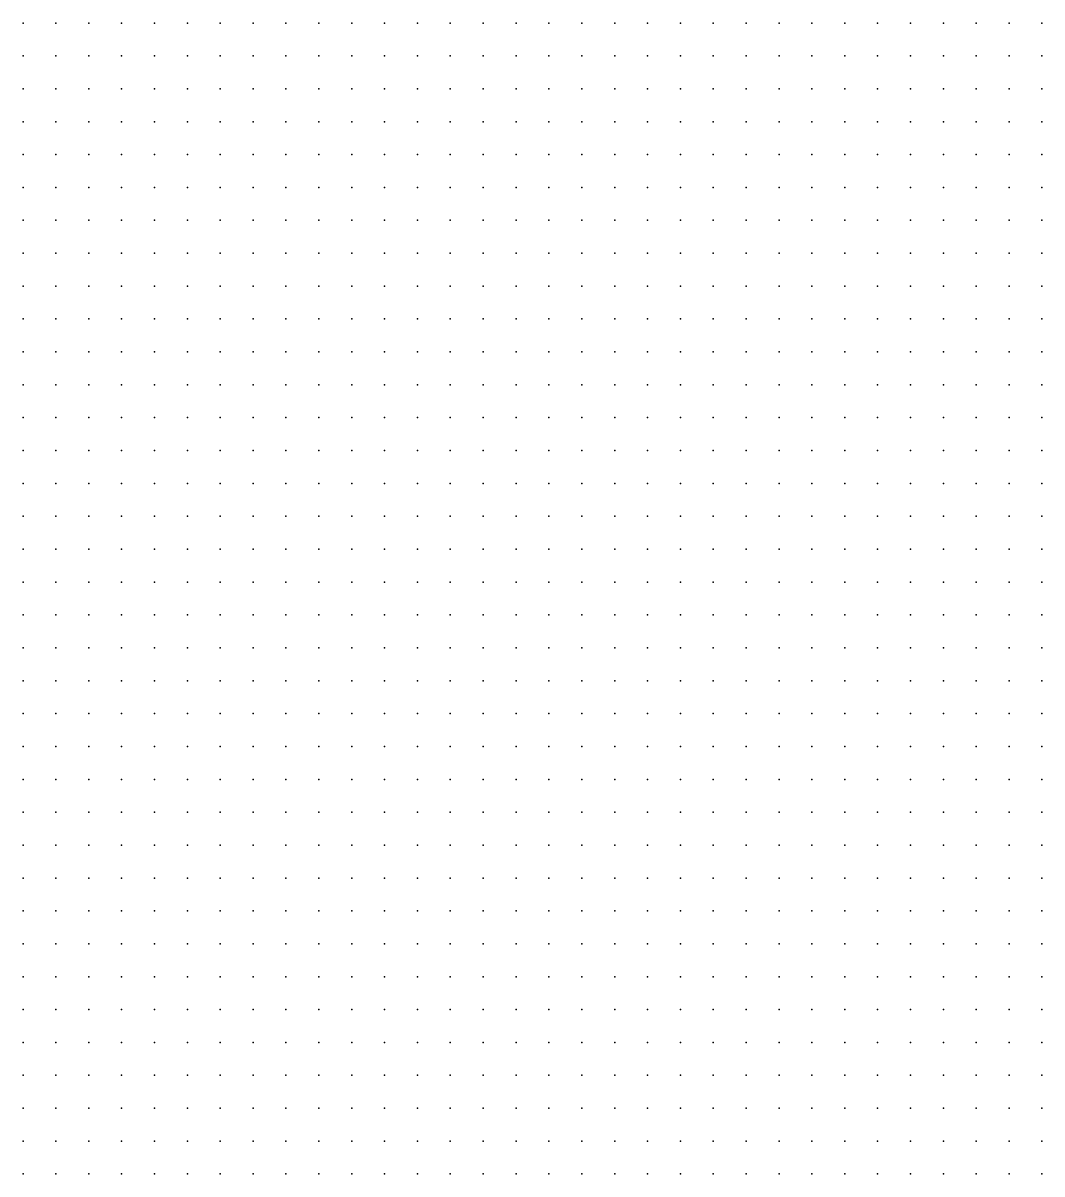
# Model space of a CAD drawing. Header units: metres. Extents: x 287878 to 288137, y 62805 to 63074.
# Drawn here: x 287943 to 287974, y 62840 to 62875 of the extents above; entities that cross this region are included whole.
import ezdxf

# ---------------------------------------------------------------- set-up
doc = ezdxf.new("R2010")
doc.units = ezdxf.units.M
doc.layers.add('SURVEY_INTERP', color=8, linetype='Continuous')

msp = doc.modelspace()

# ---------------------------------------------------------------- linework, layer by layer
at = {"layer": 'SURVEY_INTERP'}
for p in [(287943, 62875, 118.307), (287944, 62875, 118.292), (287945, 62875, 118.276), (287946, 62875, 118.261), (287947, 62875, 118.245), (287948, 62875, 118.23), (287949, 62875, 118.214), (287950, 62875, 118.198), (287951, 62875, 118.182), (287952, 62875, 118.166), (287953, 62875, 118.15), (287954, 62875, 118.134), (287955, 62875, 118.118), (287956, 62875, 118.102), (287957, 62875, 118.086), (287958, 62875, 118.07), (287959, 62875, 118.053), (287960, 62875, 118.037), (287961, 62875, 118.021), (287962, 62875, 118.005), (287963, 62875, 117.989), (287964, 62875, 117.972), (287965, 62875, 117.956), (287966, 62875, 117.94), (287967, 62875, 117.924), (287968, 62875, 117.908), (287969, 62875, 117.892), (287970, 62875, 117.876), (287971, 62875, 117.861), (287972, 62875, 117.845), (287973, 62875, 117.83), (287974, 62875, 117.814), (287943, 62874, 118.284), (287944, 62874, 118.269), (287945, 62874, 118.253), (287946, 62874, 118.238), (287947, 62874, 118.222), (287948, 62874, 118.206), (287949, 62874, 118.191), (287950, 62874, 118.175), (287951, 62874, 118.159), (287952, 62874, 118.143), (287953, 62874, 118.127), (287954, 62874, 118.111), (287955, 62874, 118.095), (287956, 62874, 118.078), (287957, 62874, 118.062), (287958, 62874, 118.046), (287959, 62874, 118.03), (287960, 62874, 118.013), (287961, 62874, 117.997), (287962, 62874, 117.981), (287963, 62874, 117.965), (287964, 62874, 117.948), (287965, 62874, 117.932), (287966, 62874, 117.916), (287967, 62874, 117.9), (287968, 62874, 117.884), (287969, 62874, 117.868), (287970, 62874, 117.852), (287971, 62874, 117.836), (287972, 62874, 117.821), (287973, 62874, 117.805), (287974, 62874, 117.79), (287943, 62873, 118.261), (287944, 62873, 118.246), (287945, 62873, 118.23), (287946, 62873, 118.215), (287947, 62873, 118.199), (287948, 62873, 118.183), (287949, 62873, 118.168), (287950, 62873, 118.152), (287951, 62873, 118.136), (287952, 62873, 118.12), (287953, 62873, 118.104), (287954, 62873, 118.087), (287955, 62873, 118.071), (287956, 62873, 118.055), (287957, 62873, 118.039), (287958, 62873, 118.023), (287959, 62873, 118.006), (287960, 62873, 117.99), (287961, 62873, 117.974), (287962, 62873, 117.957), (287963, 62873, 117.941), (287964, 62873, 117.925), (287965, 62873, 117.908), (287966, 62873, 117.892), (287967, 62873, 117.876), (287968, 62873, 117.86), (287969, 62873, 117.844), (287970, 62873, 117.828), (287971, 62873, 117.812), (287972, 62873, 117.796), (287973, 62873, 117.781), (287974, 62873, 117.765), (287943, 62872, 118.239), (287944, 62872, 118.223), (287945, 62872, 118.208), (287946, 62872, 118.192), (287947, 62872, 118.176), (287948, 62872, 118.161), (287949, 62872, 118.145), (287950, 62872, 118.129), (287951, 62872, 118.113), (287952, 62872, 118.097), (287953, 62872, 118.081), (287954, 62872, 118.064), (287955, 62872, 118.048), (287956, 62872, 118.032), (287957, 62872, 118.016), (287958, 62872, 117.999), (287959, 62872, 117.983), (287960, 62872, 117.967), (287961, 62872, 117.95), (287962, 62872, 117.934), (287963, 62872, 117.918), (287964, 62872, 117.901), (287965, 62872, 117.885), (287966, 62872, 117.869), (287967, 62872, 117.852), (287968, 62872, 117.836), (287969, 62872, 117.82), (287970, 62872, 117.804), (287971, 62872, 117.788), (287972, 62872, 117.772), (287973, 62872, 117.756), (287974, 62872, 117.741), (287943, 62871, 118.216), (287944, 62871, 118.201), (287945, 62871, 118.185), (287946, 62871, 118.17), (287947, 62871, 118.154), (287948, 62871, 118.138), (287949, 62871, 118.122), (287950, 62871, 118.106), (287951, 62871, 118.09), (287952, 62871, 118.074), (287953, 62871, 118.058), (287954, 62871, 118.042), (287955, 62871, 118.025), (287956, 62871, 118.009), (287957, 62871, 117.993), (287958, 62871, 117.976), (287959, 62871, 117.96), (287960, 62871, 117.943), (287961, 62871, 117.927), (287962, 62871, 117.911), (287963, 62871, 117.894), (287964, 62871, 117.878), (287965, 62871, 117.861), (287966, 62871, 117.845), (287967, 62871, 117.829), (287968, 62871, 117.812), (287969, 62871, 117.796), (287970, 62871, 117.78), (287971, 62871, 117.764), (287972, 62871, 117.748), (287973, 62871, 117.732), (287974, 62871, 117.717), (287943, 62870, 118.194), (287944, 62870, 118.179), (287945, 62870, 118.163), (287946, 62870, 118.147), (287947, 62870, 118.131), (287948, 62870, 118.116), (287949, 62870, 118.1), (287950, 62870, 118.084), (287951, 62870, 118.067), (287952, 62870, 118.051), (287953, 62870, 118.035), (287954, 62870, 118.019), (287955, 62870, 118.003), (287956, 62870, 117.986), (287957, 62870, 117.97), (287958, 62870, 117.953), (287959, 62870, 117.937), (287960, 62870, 117.92), (287961, 62870, 117.904), (287962, 62870, 117.887), (287963, 62870, 117.871), (287964, 62870, 117.855), (287965, 62870, 117.838), (287966, 62870, 117.822), (287967, 62870, 117.805), (287968, 62870, 117.789), (287969, 62870, 117.773), (287970, 62870, 117.756), (287971, 62870, 117.74), (287972, 62870, 117.724), (287973, 62870, 117.708), (287974, 62870, 117.692), (287943, 62869, 118.172), (287944, 62869, 118.157), (287945, 62869, 118.141), (287946, 62869, 118.125), (287947, 62869, 118.109), (287948, 62869, 118.093), (287949, 62869, 118.077), (287950, 62869, 118.061), (287951, 62869, 118.045), (287952, 62869, 118.029), (287953, 62869, 118.013), (287954, 62869, 117.996), (287955, 62869, 117.98), (287956, 62869, 117.964), (287957, 62869, 117.947), (287958, 62869, 117.931), (287959, 62869, 117.914), (287960, 62869, 117.898), (287961, 62869, 117.881), (287962, 62869, 117.865), (287963, 62869, 117.848), (287964, 62869, 117.831), (287965, 62869, 117.815), (287966, 62869, 117.798), (287967, 62869, 117.782), (287968, 62869, 117.766), (287969, 62869, 117.749), (287970, 62869, 117.733), (287971, 62869, 117.717), (287972, 62869, 117.701), (287973, 62869, 117.684), (287974, 62869, 117.669), (287943, 62868, 118.15), (287944, 62868, 118.135), (287945, 62868, 118.119), (287946, 62868, 118.103), (287947, 62868, 118.087), (287948, 62868, 118.071), (287949, 62868, 118.055), (287950, 62868, 118.039), (287951, 62868, 118.023), (287952, 62868, 118.007), (287953, 62868, 117.991), (287954, 62868, 117.974), (287955, 62868, 117.958), (287956, 62868, 117.941), (287957, 62868, 117.925), (287958, 62868, 117.908), (287959, 62868, 117.892), (287960, 62868, 117.875), (287961, 62868, 117.858), (287962, 62868, 117.842), (287963, 62868, 117.825), (287964, 62868, 117.809), (287965, 62868, 117.792), (287966, 62868, 117.775), (287967, 62868, 117.759), (287968, 62868, 117.742), (287969, 62868, 117.726), (287970, 62868, 117.71), (287971, 62868, 117.693), (287972, 62868, 117.677), (287973, 62868, 117.661), (287974, 62868, 117.645), (287943, 62867, 118.129), (287944, 62867, 118.113), (287945, 62867, 118.097), (287946, 62867, 118.082), (287947, 62867, 118.066), (287948, 62867, 118.05), (287949, 62867, 118.034), (287950, 62867, 118.017), (287951, 62867, 118.001), (287952, 62867, 117.985), (287953, 62867, 117.969), (287954, 62867, 117.952), (287955, 62867, 117.936), (287956, 62867, 117.919), (287957, 62867, 117.903), (287958, 62867, 117.886), (287959, 62867, 117.869), (287960, 62867, 117.853), (287961, 62867, 117.836), (287962, 62867, 117.819), (287963, 62867, 117.803), (287964, 62867, 117.786), (287965, 62867, 117.769), (287966, 62867, 117.753), (287967, 62867, 117.736), (287968, 62867, 117.719), (287969, 62867, 117.703), (287970, 62867, 117.686), (287971, 62867, 117.67), (287972, 62867, 117.653), (287973, 62867, 117.637), (287974, 62867, 117.621), (287943, 62866, 118.107), (287944, 62866, 118.092), (287945, 62866, 118.076), (287946, 62866, 118.06), (287947, 62866, 118.044), (287948, 62866, 118.028), (287949, 62866, 118.012), (287950, 62866, 117.996), (287951, 62866, 117.979), (287952, 62866, 117.963), (287953, 62866, 117.947), (287954, 62866, 117.93), (287955, 62866, 117.914), (287956, 62866, 117.897), (287957, 62866, 117.88), (287958, 62866, 117.864), (287959, 62866, 117.847), (287960, 62866, 117.83), (287961, 62866, 117.814), (287962, 62866, 117.797), (287963, 62866, 117.78), (287964, 62866, 117.763), (287965, 62866, 117.747), (287966, 62866, 117.73), (287967, 62866, 117.713), (287968, 62866, 117.696), (287969, 62866, 117.68), (287970, 62866, 117.663), (287971, 62866, 117.647), (287972, 62866, 117.63), (287973, 62866, 117.614), (287974, 62866, 117.597), (287943, 62865, 118.086), (287944, 62865, 118.071), (287945, 62865, 118.055), (287946, 62865, 118.039), (287947, 62865, 118.023), (287948, 62865, 118.007), (287949, 62865, 117.991), (287950, 62865, 117.974), (287951, 62865, 117.958), (287952, 62865, 117.942), (287953, 62865, 117.925), (287954, 62865, 117.909), (287955, 62865, 117.892), (287956, 62865, 117.875), (287957, 62865, 117.859), (287958, 62865, 117.842), (287959, 62865, 117.825), (287960, 62865, 117.808), (287961, 62865, 117.792), (287962, 62865, 117.775), (287963, 62865, 117.758), (287964, 62865, 117.741), (287965, 62865, 117.724), (287966, 62865, 117.707), (287967, 62865, 117.691), (287968, 62865, 117.674), (287969, 62865, 117.657), (287970, 62865, 117.64), (287971, 62865, 117.624), (287972, 62865, 117.607), (287973, 62865, 117.59), (287974, 62865, 117.574), (287943, 62864, 118.065), (287944, 62864, 118.05), (287945, 62864, 118.034), (287946, 62864, 118.018), (287947, 62864, 118.002), (287948, 62864, 117.986), (287949, 62864, 117.969), (287950, 62864, 117.953), (287951, 62864, 117.937), (287952, 62864, 117.92), (287953, 62864, 117.904), (287954, 62864, 117.887), (287955, 62864, 117.87), (287956, 62864, 117.854), (287957, 62864, 117.837), (287958, 62864, 117.82), (287959, 62864, 117.803), (287960, 62864, 117.787), (287961, 62864, 117.77), (287962, 62864, 117.753), (287963, 62864, 117.736), (287964, 62864, 117.719), (287965, 62864, 117.702), (287966, 62864, 117.685), (287967, 62864, 117.668), (287968, 62864, 117.651), (287969, 62864, 117.634), (287970, 62864, 117.617), (287971, 62864, 117.601), (287972, 62864, 117.584), (287973, 62864, 117.567), (287974, 62864, 117.551), (287943, 62863, 118.045), (287944, 62863, 118.029), (287945, 62863, 118.013), (287946, 62863, 117.997), (287947, 62863, 117.981), (287948, 62863, 117.965), (287949, 62863, 117.948), (287950, 62863, 117.932), (287951, 62863, 117.916), (287952, 62863, 117.899), (287953, 62863, 117.883), (287954, 62863, 117.866), (287955, 62863, 117.849), (287956, 62863, 117.832), (287957, 62863, 117.816), (287958, 62863, 117.799), (287959, 62863, 117.782), (287960, 62863, 117.765), (287961, 62863, 117.748), (287962, 62863, 117.731), (287963, 62863, 117.714), (287964, 62863, 117.697), (287965, 62863, 117.68), (287966, 62863, 117.663), (287967, 62863, 117.646), (287968, 62863, 117.629), (287969, 62863, 117.612), (287970, 62863, 117.595), (287971, 62863, 117.578), (287972, 62863, 117.561), (287973, 62863, 117.544), (287974, 62863, 117.528), (287943, 62862, 118.024), (287944, 62862, 118.008), (287945, 62862, 117.992), (287946, 62862, 117.976), (287947, 62862, 117.96), (287948, 62862, 117.944), (287949, 62862, 117.928), (287950, 62862, 117.911), (287951, 62862, 117.895), (287952, 62862, 117.878), (287953, 62862, 117.862), (287954, 62862, 117.845), (287955, 62862, 117.828), (287956, 62862, 117.811), (287957, 62862, 117.794), (287958, 62862, 117.777), (287959, 62862, 117.76), (287960, 62862, 117.743), (287961, 62862, 117.726), (287962, 62862, 117.709), (287963, 62862, 117.692), (287964, 62862, 117.675), (287965, 62862, 117.658), (287966, 62862, 117.641), (287967, 62862, 117.624), (287968, 62862, 117.607), (287969, 62862, 117.589), (287970, 62862, 117.572), (287971, 62862, 117.555), (287972, 62862, 117.538), (287973, 62862, 117.521), (287974, 62862, 117.505), (287943, 62861, 118.004), (287944, 62861, 117.988), (287945, 62861, 117.972), (287946, 62861, 117.956), (287947, 62861, 117.94), (287948, 62861, 117.923), (287949, 62861, 117.907), (287950, 62861, 117.891), (287951, 62861, 117.874), (287952, 62861, 117.857), (287953, 62861, 117.841), (287954, 62861, 117.824), (287955, 62861, 117.807), (287956, 62861, 117.79), (287957, 62861, 117.773), (287958, 62861, 117.756), (287959, 62861, 117.739), (287960, 62861, 117.722), (287961, 62861, 117.705), (287962, 62861, 117.688), (287963, 62861, 117.671), (287964, 62861, 117.653), (287965, 62861, 117.636), (287966, 62861, 117.619), (287967, 62861, 117.602), (287968, 62861, 117.584), (287969, 62861, 117.567), (287970, 62861, 117.55), (287971, 62861, 117.533), (287972, 62861, 117.516), (287973, 62861, 117.499), (287974, 62861, 117.482), (287943, 62860, 117.984), (287944, 62860, 117.968), (287945, 62860, 117.952), (287946, 62860, 117.936), (287947, 62860, 117.919), (287948, 62860, 117.903), (287949, 62860, 117.887), (287950, 62860, 117.87), (287951, 62860, 117.854), (287952, 62860, 117.837), (287953, 62860, 117.82), (287954, 62860, 117.803), (287955, 62860, 117.786), (287956, 62860, 117.769), (287957, 62860, 117.752), (287958, 62860, 117.735), (287959, 62860, 117.718), (287960, 62860, 117.701), (287961, 62860, 117.684), (287962, 62860, 117.667), (287963, 62860, 117.649), (287964, 62860, 117.632), (287965, 62860, 117.615), (287966, 62860, 117.597), (287967, 62860, 117.58), (287968, 62860, 117.563), (287969, 62860, 117.545), (287970, 62860, 117.528), (287971, 62860, 117.511), (287972, 62860, 117.493), (287973, 62860, 117.476), (287974, 62860, 117.459), (287943, 62859, 117.964), (287944, 62859, 117.948), (287945, 62859, 117.932), (287946, 62859, 117.916), (287947, 62859, 117.899), (287948, 62859, 117.883), (287949, 62859, 117.867), (287950, 62859, 117.85), (287951, 62859, 117.833), (287952, 62859, 117.817), (287953, 62859, 117.8), (287954, 62859, 117.783), (287955, 62859, 117.766), (287956, 62859, 117.749), (287957, 62859, 117.732), (287958, 62859, 117.715), (287959, 62859, 117.697), (287960, 62859, 117.68), (287961, 62859, 117.663), (287962, 62859, 117.645), (287963, 62859, 117.628), (287964, 62859, 117.611), (287965, 62859, 117.593), (287966, 62859, 117.576), (287967, 62859, 117.558), (287968, 62859, 117.541), (287969, 62859, 117.523), (287970, 62859, 117.506), (287971, 62859, 117.489), (287972, 62859, 117.471), (287973, 62859, 117.454), (287974, 62859, 117.436), (287943, 62858, 117.944), (287944, 62858, 117.928), (287945, 62858, 117.912), (287946, 62858, 117.896), (287947, 62858, 117.88), (287948, 62858, 117.863), (287949, 62858, 117.847), (287950, 62858, 117.83), (287951, 62858, 117.813), (287952, 62858, 117.796), (287953, 62858, 117.78), (287954, 62858, 117.763), (287955, 62858, 117.746), (287956, 62858, 117.728), (287957, 62858, 117.711), (287958, 62858, 117.694), (287959, 62858, 117.677), (287960, 62858, 117.659), (287961, 62858, 117.642), (287962, 62858, 117.625), (287963, 62858, 117.607), (287964, 62858, 117.59), (287965, 62858, 117.572), (287966, 62858, 117.554), (287967, 62858, 117.537), (287968, 62858, 117.519), (287969, 62858, 117.502), (287970, 62858, 117.484), (287971, 62858, 117.467), (287972, 62858, 117.449), (287973, 62858, 117.432), (287974, 62858, 117.414), (287943, 62857, 117.925), (287944, 62857, 117.909), (287945, 62857, 117.893), (287946, 62857, 117.876), (287947, 62857, 117.86), (287948, 62857, 117.843), (287949, 62857, 117.827), (287950, 62857, 117.81), (287951, 62857, 117.793), (287952, 62857, 117.776), (287953, 62857, 117.76), (287954, 62857, 117.743), (287955, 62857, 117.725), (287956, 62857, 117.708), (287957, 62857, 117.691), (287958, 62857, 117.674), (287959, 62857, 117.656), (287960, 62857, 117.639), (287961, 62857, 117.621), (287962, 62857, 117.604), (287963, 62857, 117.586), (287964, 62857, 117.569), (287965, 62857, 117.551), (287966, 62857, 117.533), (287967, 62857, 117.516), (287968, 62857, 117.498), (287969, 62857, 117.48), (287970, 62857, 117.463), (287971, 62857, 117.445), (287972, 62857, 117.427), (287973, 62857, 117.409), (287974, 62857, 117.392), (287943, 62856, 117.906), (287944, 62856, 117.89), (287945, 62856, 117.873), (287946, 62856, 117.857), (287947, 62856, 117.841), (287948, 62856, 117.824), (287949, 62856, 117.807), (287950, 62856, 117.791), (287951, 62856, 117.774), (287952, 62856, 117.757), (287953, 62856, 117.74), (287954, 62856, 117.723), (287955, 62856, 117.705), (287956, 62856, 117.688), (287957, 62856, 117.671), (287958, 62856, 117.654), (287959, 62856, 117.636), (287960, 62856, 117.619), (287961, 62856, 117.601), (287962, 62856, 117.583), (287963, 62856, 117.566), (287964, 62856, 117.548), (287965, 62856, 117.53), (287966, 62856, 117.512), (287967, 62856, 117.495), (287968, 62856, 117.477), (287969, 62856, 117.459), (287970, 62856, 117.441), (287971, 62856, 117.423), (287972, 62856, 117.405), (287973, 62856, 117.388), (287974, 62856, 117.37), (287943, 62855, 117.887), (287944, 62855, 117.87), (287945, 62855, 117.854), (287946, 62855, 117.838), (287947, 62855, 117.821), (287948, 62855, 117.805), (287949, 62855, 117.788), (287950, 62855, 117.771), (287951, 62855, 117.754), (287952, 62855, 117.737), (287953, 62855, 117.72), (287954, 62855, 117.703), (287955, 62855, 117.686), (287956, 62855, 117.668), (287957, 62855, 117.651), (287958, 62855, 117.634), (287959, 62855, 117.616), (287960, 62855, 117.598), (287961, 62855, 117.581), (287962, 62855, 117.563), (287963, 62855, 117.545), (287964, 62855, 117.527), (287965, 62855, 117.51), (287966, 62855, 117.492), (287967, 62855, 117.474), (287968, 62855, 117.456), (287969, 62855, 117.438), (287970, 62855, 117.42), (287971, 62855, 117.402), (287972, 62855, 117.384), (287973, 62855, 117.366), (287974, 62855, 117.348), (287943, 62854, 117.868), (287944, 62854, 117.852), (287945, 62854, 117.835), (287946, 62854, 117.819), (287947, 62854, 117.802), (287948, 62854, 117.786), (287949, 62854, 117.769), (287950, 62854, 117.752), (287951, 62854, 117.735), (287952, 62854, 117.718), (287953, 62854, 117.701), (287954, 62854, 117.684), (287955, 62854, 117.666), (287956, 62854, 117.649), (287957, 62854, 117.631), (287958, 62854, 117.614), (287959, 62854, 117.596), (287960, 62854, 117.579), (287961, 62854, 117.561), (287962, 62854, 117.543), (287963, 62854, 117.525), (287964, 62854, 117.507), (287965, 62854, 117.489), (287966, 62854, 117.471), (287967, 62854, 117.453), (287968, 62854, 117.435), (287969, 62854, 117.417), (287970, 62854, 117.399), (287971, 62854, 117.381), (287972, 62854, 117.362), (287973, 62854, 117.344), (287974, 62854, 117.326), (287943, 62853, 117.849), (287944, 62853, 117.833), (287945, 62853, 117.817), (287946, 62853, 117.8), (287947, 62853, 117.783), (287948, 62853, 117.767), (287949, 62853, 117.75), (287950, 62853, 117.733), (287951, 62853, 117.716), (287952, 62853, 117.699), (287953, 62853, 117.682), (287954, 62853, 117.664), (287955, 62853, 117.647), (287956, 62853, 117.63), (287957, 62853, 117.612), (287958, 62853, 117.594), (287959, 62853, 117.577), (287960, 62853, 117.559), (287961, 62853, 117.541), (287962, 62853, 117.523), (287963, 62853, 117.505), (287964, 62853, 117.487), (287965, 62853, 117.469), (287966, 62853, 117.451), (287967, 62853, 117.433), (287968, 62853, 117.414), (287969, 62853, 117.396), (287970, 62853, 117.378), (287971, 62853, 117.36), (287972, 62853, 117.341), (287973, 62853, 117.323), (287974, 62853, 117.305), (287943, 62852, 117.831), (287944, 62852, 117.815), (287945, 62852, 117.798), (287946, 62852, 117.782), (287947, 62852, 117.765), (287948, 62852, 117.748), (287949, 62852, 117.731), (287950, 62852, 117.714), (287951, 62852, 117.697), (287952, 62852, 117.68), (287953, 62852, 117.663), (287954, 62852, 117.645), (287955, 62852, 117.628), (287956, 62852, 117.61), (287957, 62852, 117.593), (287958, 62852, 117.575), (287959, 62852, 117.557), (287960, 62852, 117.539), (287961, 62852, 117.521), (287962, 62852, 117.503), (287963, 62852, 117.485), (287964, 62852, 117.467), (287965, 62852, 117.449), (287966, 62852, 117.431), (287967, 62852, 117.412), (287968, 62852, 117.394), (287969, 62852, 117.376), (287970, 62852, 117.357), (287971, 62852, 117.339), (287972, 62852, 117.32), (287973, 62852, 117.302), (287974, 62852, 117.283), (287943, 62851, 117.813), (287944, 62851, 117.796), (287945, 62851, 117.78), (287946, 62851, 117.763), (287947, 62851, 117.746), (287948, 62851, 117.73), (287949, 62851, 117.713), (287950, 62851, 117.696), (287951, 62851, 117.679), (287952, 62851, 117.661), (287953, 62851, 117.644), (287954, 62851, 117.627), (287955, 62851, 117.609), (287956, 62851, 117.591), (287957, 62851, 117.574), (287958, 62851, 117.556), (287959, 62851, 117.538), (287960, 62851, 117.52), (287961, 62851, 117.502), (287962, 62851, 117.484), (287963, 62851, 117.466), (287964, 62851, 117.447), (287965, 62851, 117.429), (287966, 62851, 117.411), (287967, 62851, 117.392), (287968, 62851, 117.374), (287969, 62851, 117.355), (287970, 62851, 117.337), (287971, 62851, 117.318), (287972, 62851, 117.299), (287973, 62851, 117.281), (287974, 62851, 117.262), (287943, 62850, 117.795), (287944, 62850, 117.778), (287945, 62850, 117.762), (287946, 62850, 117.745), (287947, 62850, 117.728), (287948, 62850, 117.711), (287949, 62850, 117.694), (287950, 62850, 117.677), (287951, 62850, 117.66), (287952, 62850, 117.643), (287953, 62850, 117.625), (287954, 62850, 117.608), (287955, 62850, 117.59), (287956, 62850, 117.573), (287957, 62850, 117.555), (287958, 62850, 117.537), (287959, 62850, 117.519), (287960, 62850, 117.501), (287961, 62850, 117.483), (287962, 62850, 117.465), (287963, 62850, 117.446), (287964, 62850, 117.428), (287965, 62850, 117.41), (287966, 62850, 117.391), (287967, 62850, 117.372), (287968, 62850, 117.354), (287969, 62850, 117.335), (287970, 62850, 117.316), (287971, 62850, 117.298), (287972, 62850, 117.279), (287973, 62850, 117.26), (287974, 62850, 117.241), (287943, 62849, 117.777), (287944, 62849, 117.76), (287945, 62849, 117.744), (287946, 62849, 117.727), (287947, 62849, 117.71), (287948, 62849, 117.693), (287949, 62849, 117.676), (287950, 62849, 117.659), (287951, 62849, 117.642), (287952, 62849, 117.625), (287953, 62849, 117.607), (287954, 62849, 117.59), (287955, 62849, 117.572), (287956, 62849, 117.554), (287957, 62849, 117.536), (287958, 62849, 117.518), (287959, 62849, 117.5), (287960, 62849, 117.482), (287961, 62849, 117.464), (287962, 62849, 117.446), (287963, 62849, 117.427), (287964, 62849, 117.409), (287965, 62849, 117.39), (287966, 62849, 117.372), (287967, 62849, 117.353), (287968, 62849, 117.334), (287969, 62849, 117.315), (287970, 62849, 117.296), (287971, 62849, 117.277), (287972, 62849, 117.259), (287973, 62849, 117.24), (287974, 62849, 117.22), (287943, 62848, 117.759), (287944, 62848, 117.743), (287945, 62848, 117.726), (287946, 62848, 117.709), (287947, 62848, 117.693), (287948, 62848, 117.676), (287949, 62848, 117.658), (287950, 62848, 117.641), (287951, 62848, 117.624), (287952, 62848, 117.607), (287953, 62848, 117.589), (287954, 62848, 117.571), (287955, 62848, 117.554), (287956, 62848, 117.536), (287957, 62848, 117.518), (287958, 62848, 117.5), (287959, 62848, 117.482), (287960, 62848, 117.463), (287961, 62848, 117.445), (287962, 62848, 117.427), (287963, 62848, 117.408), (287964, 62848, 117.39), (287965, 62848, 117.371), (287966, 62848, 117.352), (287967, 62848, 117.333), (287968, 62848, 117.315), (287969, 62848, 117.296), (287970, 62848, 117.277), (287971, 62848, 117.257), (287972, 62848, 117.238), (287973, 62848, 117.219), (287974, 62848, 117.2), (287943, 62847, 117.742), (287944, 62847, 117.725), (287945, 62847, 117.709), (287946, 62847, 117.692), (287947, 62847, 117.675), (287948, 62847, 117.658), (287949, 62847, 117.641), (287950, 62847, 117.624), (287951, 62847, 117.606), (287952, 62847, 117.589), (287953, 62847, 117.571), (287954, 62847, 117.553), (287955, 62847, 117.536), (287956, 62847, 117.518), (287957, 62847, 117.5), (287958, 62847, 117.482), (287959, 62847, 117.463), (287960, 62847, 117.445), (287961, 62847, 117.427), (287962, 62847, 117.408), (287963, 62847, 117.389), (287964, 62847, 117.371), (287965, 62847, 117.352), (287966, 62847, 117.333), (287967, 62847, 117.314), (287968, 62847, 117.295), (287969, 62847, 117.276), (287970, 62847, 117.257), (287971, 62847, 117.238), (287972, 62847, 117.218), (287973, 62847, 117.199), (287974, 62847, 117.18), (287943, 62846, 117.725), (287944, 62846, 117.708), (287945, 62846, 117.692), (287946, 62846, 117.675), (287947, 62846, 117.658), (287948, 62846, 117.641), (287949, 62846, 117.623), (287950, 62846, 117.606), (287951, 62846, 117.589), (287952, 62846, 117.571), (287953, 62846, 117.553), (287954, 62846, 117.536), (287955, 62846, 117.518), (287956, 62846, 117.5), (287957, 62846, 117.482), (287958, 62846, 117.463), (287959, 62846, 117.445), (287960, 62846, 117.427), (287961, 62846, 117.408), (287962, 62846, 117.39), (287963, 62846, 117.371), (287964, 62846, 117.352), (287965, 62846, 117.333), (287966, 62846, 117.314), (287967, 62846, 117.295), (287968, 62846, 117.276), (287969, 62846, 117.257), (287970, 62846, 117.238), (287971, 62846, 117.218), (287972, 62846, 117.199), (287973, 62846, 117.179), (287974, 62846, 117.16), (287943, 62845, 117.708), (287944, 62845, 117.691), (287945, 62845, 117.674), (287946, 62845, 117.658), (287947, 62845, 117.641), (287948, 62845, 117.623), (287949, 62845, 117.606), (287950, 62845, 117.589), (287951, 62845, 117.571), (287952, 62845, 117.554), (287953, 62845, 117.536), (287954, 62845, 117.518), (287955, 62845, 117.5), (287956, 62845, 117.482), (287957, 62845, 117.464), (287958, 62845, 117.446), (287959, 62845, 117.427), (287960, 62845, 117.409), (287961, 62845, 117.39), (287962, 62845, 117.371), (287963, 62845, 117.353), (287964, 62845, 117.334), (287965, 62845, 117.315), (287966, 62845, 117.296), (287967, 62845, 117.276), (287968, 62845, 117.257), (287969, 62845, 117.238), (287970, 62845, 117.218), (287971, 62845, 117.199), (287972, 62845, 117.179), (287973, 62845, 117.16), (287974, 62845, 117.14), (287943, 62844, 117.691), (287944, 62844, 117.674), (287945, 62844, 117.658), (287946, 62844, 117.641), (287947, 62844, 117.624), (287948, 62844, 117.606), (287949, 62844, 117.589), (287950, 62844, 117.572), (287951, 62844, 117.554), (287952, 62844, 117.537), (287953, 62844, 117.519), (287954, 62844, 117.501), (287955, 62844, 117.483), (287956, 62844, 117.465), (287957, 62844, 117.446), (287958, 62844, 117.428), (287959, 62844, 117.41), (287960, 62844, 117.391), (287961, 62844, 117.372), (287962, 62844, 117.353), (287963, 62844, 117.335), (287964, 62844, 117.316), (287965, 62844, 117.296), (287966, 62844, 117.277), (287967, 62844, 117.258), (287968, 62844, 117.239), (287969, 62844, 117.219), (287970, 62844, 117.199), (287971, 62844, 117.18), (287972, 62844, 117.16), (287973, 62844, 117.14), (287974, 62844, 117.12), (287943, 62843, 117.675), (287944, 62843, 117.658), (287945, 62843, 117.641), (287946, 62843, 117.624), (287947, 62843, 117.607), (287948, 62843, 117.59), (287949, 62843, 117.572), (287950, 62843, 117.555), (287951, 62843, 117.537), (287952, 62843, 117.52), (287953, 62843, 117.502), (287954, 62843, 117.484), (287955, 62843, 117.466), (287956, 62843, 117.447), (287957, 62843, 117.429), (287958, 62843, 117.411), (287959, 62843, 117.392), (287960, 62843, 117.373), (287961, 62843, 117.355), (287962, 62843, 117.336), (287963, 62843, 117.317), (287964, 62843, 117.298), (287965, 62843, 117.278), (287966, 62843, 117.259), (287967, 62843, 117.24), (287968, 62843, 117.22), (287969, 62843, 117.2), (287970, 62843, 117.181), (287971, 62843, 117.161), (287972, 62843, 117.141), (287973, 62843, 117.121), (287974, 62843, 117.101), (287943, 62842, 117.658), (287944, 62842, 117.642), (287945, 62842, 117.625), (287946, 62842, 117.608), (287947, 62842, 117.59), (287948, 62842, 117.573), (287949, 62842, 117.556), (287950, 62842, 117.538), (287951, 62842, 117.521), (287952, 62842, 117.503), (287953, 62842, 117.485), (287954, 62842, 117.467), (287955, 62842, 117.449), (287956, 62842, 117.43), (287957, 62842, 117.412), (287958, 62842, 117.393), (287959, 62842, 117.375), (287960, 62842, 117.356), (287961, 62842, 117.337), (287962, 62842, 117.318), (287963, 62842, 117.299), (287964, 62842, 117.28), (287965, 62842, 117.261), (287966, 62842, 117.241), (287967, 62842, 117.222), (287968, 62842, 117.202), (287969, 62842, 117.182), (287970, 62842, 117.162), (287971, 62842, 117.142), (287972, 62842, 117.122), (287973, 62842, 117.102), (287974, 62842, 117.082), (287943, 62841, 117.642), (287944, 62841, 117.625), (287945, 62841, 117.608), (287946, 62841, 117.591), (287947, 62841, 117.574), (287948, 62841, 117.557), (287949, 62841, 117.539), (287950, 62841, 117.522), (287951, 62841, 117.504), (287952, 62841, 117.486), (287953, 62841, 117.468), (287954, 62841, 117.45), (287955, 62841, 117.432), (287956, 62841, 117.414), (287957, 62841, 117.395), (287958, 62841, 117.377), (287959, 62841, 117.358), (287960, 62841, 117.339), (287961, 62841, 117.32), (287962, 62841, 117.301), (287963, 62841, 117.282), (287964, 62841, 117.262), (287965, 62841, 117.243), (287966, 62841, 117.223), (287967, 62841, 117.204), (287968, 62841, 117.184), (287969, 62841, 117.164), (287970, 62841, 117.144), (287971, 62841, 117.124), (287972, 62841, 117.104), (287973, 62841, 117.083), (287974, 62841, 117.063), (287943, 62840, 117.626), (287944, 62840, 117.61), (287945, 62840, 117.593), (287946, 62840, 117.575), (287947, 62840, 117.558), (287948, 62840, 117.541), (287949, 62840, 117.523), (287950, 62840, 117.506), (287951, 62840, 117.488), (287952, 62840, 117.47), (287953, 62840, 117.452), (287954, 62840, 117.434), (287955, 62840, 117.416), (287956, 62840, 117.397), (287957, 62840, 117.379), (287958, 62840, 117.36), (287959, 62840, 117.341), (287960, 62840, 117.322), (287961, 62840, 117.303), (287962, 62840, 117.284), (287963, 62840, 117.265), (287964, 62840, 117.245), (287965, 62840, 117.226), (287966, 62840, 117.206), (287967, 62840, 117.186), (287968, 62840, 117.166), (287969, 62840, 117.146), (287970, 62840, 117.126), (287971, 62840, 117.106), (287972, 62840, 117.085), (287973, 62840, 117.065), (287974, 62840, 117.044)]:
    msp.add_point(p, dxfattribs=at)

doc.saveas('drawing.dxf')
